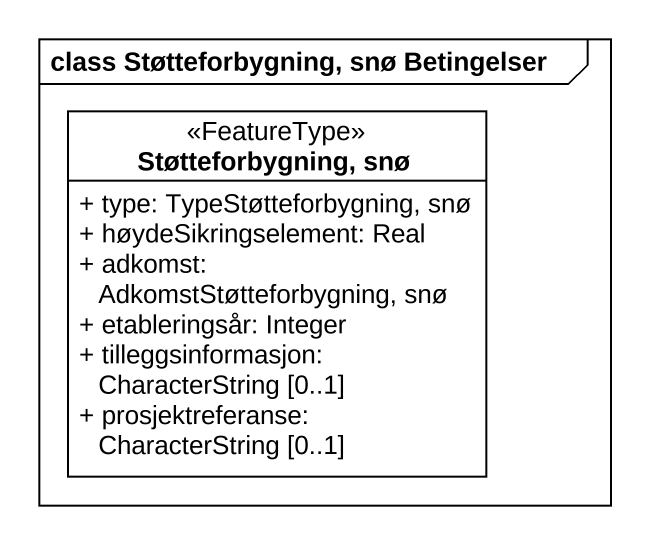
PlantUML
@startuml
mainframe class Støtteforbygning, snø Betingelser
hide circle
hide empty members
skinparam classAttributeIconSize 0
class "Støtteforbygning, snø" as Støtteforbygning_snø <<FeatureType>> {
  + type: TypeStøtteforbygning, snø
  + høydeSikringselement: Real
  + adkomst: AdkomstStøtteforbygning, snø
  + etableringsår: Integer
  + tilleggsinformasjon: CharacterString [0..1]
  + prosjektreferanse: CharacterString [0..1]
}
@enduml
